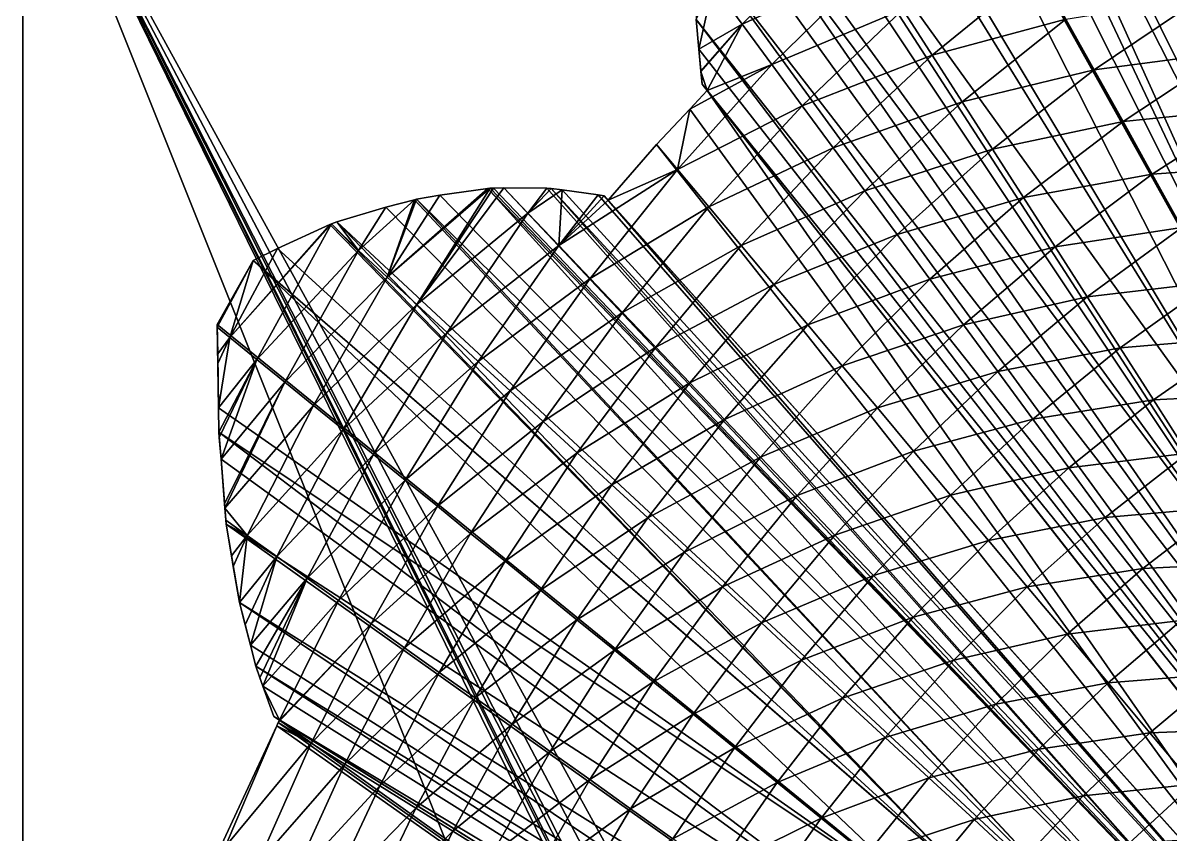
# Model space of a CAD drawing. Header units: inches. Extents: x 62 to 1153, y 3 to 780.
# Drawn here: x 1100.82 to 1114.76, y 759.55 to 769.41 of the extents above; entities that cross this region are included whole.
import ezdxf

# ---------------------------------------------------------------- set-up
doc = ezdxf.new("R2010")
doc.units = ezdxf.units.IN
doc.header["$MEASUREMENT"] = 0
doc.layers.add('ConstLine', color=6, linetype='Continuous')
doc.layers.add('ObjLayer', color=2, linetype='Continuous')

msp = doc.modelspace()

# ---------------------------------------------------------------- linework, layer by layer
at = {"layer": 'ConstLine'}
for points in [[(1116.656, 762.644, 36.5), (1110.368, 775.018, 26.151), (1109.657, 774.356, 26.315)], [(1117.118, 762.91, 36.5), (1110.4, 775.018, 26.112), (1110.368, 775.018, 26.151)], [(1117.118, 762.91, 36.5), (1110.368, 775.018, 26.151), (1116.656, 762.644, 36.5)], [(1117.118, 762.91, 36.5), (1111.039, 774.985, 25.373), (1110.4, 775.018, 26.112)], [(1117.118, 762.91, 36.5), (1111.434, 774.954, 24.932), (1111.039, 774.985, 25.373)], [(1117.118, 762.91, 36.5), (1111.668, 774.938, 24.669), (1111.434, 774.954, 24.932)], [(1118.317, 761.951, 36.5), (1111.899, 774.9, 24.384), (1111.668, 774.938, 24.669)], [(1117.118, 762.91, 36.5), (1118.317, 761.951, 36.5), (1111.668, 774.938, 24.669)], [(1118.317, 761.951, 36.5), (1112.69, 774.75, 23.445), (1111.899, 774.9, 24.384)], [(1118.317, 761.951, 36.5), (1112.714, 774.745, 23.417), (1112.69, 774.75, 23.445)], [(1118.317, 761.951, 36.5), (1112.761, 774.736, 23.363), (1112.714, 774.745, 23.417)], [(1118.317, 761.951, 36.5), (1112.811, 774.723, 23.307), (1112.761, 774.736, 23.363)], [(1112.811, 774.723, 23.307), (1119.274, 761.094, 36.5), (1113.502, 774.484, 22.476)], [(1118.317, 761.951, 36.5), (1119.274, 761.094, 36.5), (1112.811, 774.723, 23.307)], [(1113.502, 774.484, 22.476), (1119.274, 761.094, 36.5), (1113.804, 774.372, 22.124)], [(1109.657, 774.356, 26.315), (1109.59, 774.076, 26.1), (1116.656, 762.644, 36.5)], [(1113.804, 774.372, 22.124), (1120.029, 760.339, 36.5), (1113.846, 774.352, 22.071)], [(1113.804, 774.372, 22.124), (1119.274, 761.094, 36.5), (1120.029, 760.339, 36.5)], [(1113.846, 774.352, 22.071), (1120.029, 760.339, 36.5), (1114.242, 774.162, 21.557)], [(1109.59, 774.076, 26.1), (1109.294, 772.868, 25.16), (1116.656, 762.644, 36.5)], [(1114.242, 774.162, 21.557), (1120.029, 760.339, 36.5), (1114.621, 773.972, 21.084)], [(1114.621, 773.972, 21.084), (1120.615, 759.683, 36.5), (1114.801, 773.857, 20.834)], [(1114.621, 773.972, 21.084), (1120.029, 760.339, 36.5), (1120.615, 759.683, 36.5)], [(1109.294, 772.868, 25.16), (1109.246, 772.559, 24.912), (1116.887, 761.125, 36.5)], [(1109.294, 772.868, 25.16), (1116.887, 761.125, 36.5), (1116.656, 762.644, 36.5)], [(1109.246, 772.559, 24.912), (1109.133, 771.814, 24.316), (1116.887, 761.125, 36.5)], [(1120.817, 772.324), (1100.817, 722.324), (1100.817, 772.324)], [(1100.817, 722.324), (1120.817, 772.324), (1120.817, 722.324)], [(1120.817, 722.324, 4), (1100.817, 772.324, 4), (1100.817, 722.324, 4)], [(1100.817, 772.324, 4), (1120.817, 722.324, 4), (1113.931, 745.614, 4)], [(1100.817, 772.324, 4), (1113.931, 745.614, 4), (1113.79, 746.133, 4)], [(1100.817, 772.324, 4), (1113.79, 746.133, 4), (1113.731, 746.362, 4)], [(1100.817, 772.324, 4), (1113.731, 746.362, 4), (1113.673, 746.852, 4)], [(1100.817, 772.324, 4), (1113.673, 746.852, 4), (1113.641, 747.129, 4)], [(1100.817, 772.324, 4), (1113.819, 748.659, 4), (1120.817, 772.324, 4)], [(1113.819, 748.659, 4), (1100.817, 772.324, 4), (1113.672, 747.9, 4)], [(1113.672, 747.9, 4), (1100.817, 772.324, 4), (1113.641, 747.129, 4)], [(1100.817, 772.324, 4), (1100.817, 722.324), (1100.817, 722.324, 4)], [(1100.817, 722.324), (1100.817, 772.324, 4), (1100.817, 772.324)], [(1120.817, 772.324, 4), (1113.819, 748.659, 4), (1114.021, 749.252, 4)], [(1120.817, 772.324, 4), (1114.021, 749.252, 4), (1114.067, 749.392, 4)], [(1120.817, 772.324, 4), (1114.067, 749.392, 4), (1114.387, 750.076, 4)], [(1120.817, 772.324, 4), (1114.387, 750.076, 4), (1114.394, 750.091, 4)], [(1120.817, 772.324, 4), (1114.394, 750.091, 4), (1114.437, 750.166, 4)], [(1120.817, 772.324, 4), (1114.437, 750.166, 4), (1114.788, 750.749, 4)], [(1109.133, 771.814, 24.316), (1109.089, 771.541, 24.092), (1116.887, 761.125, 36.5)], [(1109.089, 771.541, 24.092), (1109.053, 771.103, 23.708), (1117.151, 759.868, 36.5)], [(1109.089, 771.541, 24.092), (1117.151, 759.868, 36.5), (1116.887, 761.125, 36.5)], [(1109.053, 771.103, 23.708), (1108.994, 770.409, 23.092), (1117.151, 759.868, 36.5)], [(1110.817, 770.652, 21.249), (1109.559, 769.393, 21.465), (1109.205, 769.874, 22.323)], [(1110.817, 770.652, 21.249), (1111.162, 770.115, 20.406), (1109.559, 769.393, 21.465)], [(1108.994, 770.409, 23.092), (1117.427, 758.837, 36.5), (1117.151, 759.868, 36.5)], [(1108.994, 770.409, 23.092), (1109, 769.448, 22.194), (1117.427, 758.837, 36.5)], [(1111.162, 770.115, 20.406), (1109.921, 768.901, 20.617), (1109.559, 769.393, 21.465)], [(1111.162, 770.115, 20.406), (1111.513, 769.568, 19.574), (1109.921, 768.901, 20.617)], [(1113.157, 770.063, 18.557), (1111.87, 769.013, 18.753), (1111.513, 769.568, 19.574)], [(1113.496, 769.454, 17.753), (1111.87, 769.013, 18.753), (1113.157, 770.063, 18.557)], [(1109.205, 769.874, 22.323), (1109.034, 769.089, 21.834), (1109, 769.448, 22.194)], [(1109.205, 769.874, 22.323), (1109.559, 769.393, 21.465), (1109.034, 769.089, 21.834)], [(1115.148, 769.719, 16.788), (1113.84, 768.836, 16.96), (1113.496, 769.454, 17.753)], [(1115.467, 769.051, 16.014), (1113.84, 768.836, 16.96), (1115.148, 769.719, 16.788)], [(1111.513, 769.568, 19.574), (1110.29, 768.4, 19.779), (1109.921, 768.901, 20.617)], [(1111.87, 769.013, 18.753), (1110.29, 768.4, 19.779), (1111.513, 769.568, 19.574)], [(1113.496, 769.454, 17.753), (1112.233, 768.447, 17.941), (1111.87, 769.013, 18.753)], [(1113.84, 768.836, 16.96), (1112.233, 768.447, 17.941), (1113.496, 769.454, 17.753)], [(1109, 769.448, 22.194), (1109.034, 769.089, 21.834), (1117.702, 758.001, 36.5)], [(1109, 769.448, 22.194), (1117.702, 758.001, 36.5), (1117.427, 758.837, 36.5)], [(1109.559, 769.393, 21.465), (1109.056, 768.821, 21.557), (1109.034, 769.089, 21.834)], [(1109.559, 769.393, 21.465), (1109.058, 768.815, 21.55), (1109.056, 768.821, 21.557)], [(1109.058, 768.815, 21.55), (1109.559, 769.393, 21.465), (1109.134, 768.584, 21.261)], [(1109.559, 769.393, 21.465), (1109.921, 768.901, 20.617), (1109.134, 768.584, 21.261)], [(1109.034, 769.089, 21.834), (1109.072, 768.663, 21.401), (1117.702, 758.001, 36.5)], [(1109.034, 769.089, 21.834), (1109.056, 768.821, 21.557), (1109.072, 768.663, 21.401)], [(1115.467, 769.051, 16.014), (1114.189, 768.207, 16.176), (1113.84, 768.836, 16.96)], [(1115.79, 768.372, 15.249), (1114.189, 768.207, 16.176), (1115.467, 769.051, 16.014)], [(1109.921, 768.901, 20.617), (1110.29, 768.4, 19.779), (1108.772, 767.627, 20.825)], [(1109.921, 768.901, 20.617), (1108.772, 767.627, 20.825), (1108.925, 768.36, 21.31)], [(1109.921, 768.901, 20.617), (1108.925, 768.36, 21.31), (1109.134, 768.584, 21.261)], [(1111.87, 769.013, 18.753), (1110.666, 767.889, 18.95), (1110.29, 768.4, 19.779)], [(1112.233, 768.447, 17.941), (1110.666, 767.889, 18.95), (1111.87, 769.013, 18.753)], [(1109.056, 768.821, 21.557), (1109.058, 768.815, 21.55), (1109.072, 768.663, 21.401)], [(1109.058, 768.815, 21.55), (1109.134, 768.584, 21.261), (1109.072, 768.663, 21.401)], [(1113.84, 768.836, 16.96), (1112.603, 767.871, 17.138), (1112.233, 768.447, 17.941)], [(1114.189, 768.207, 16.176), (1112.603, 767.871, 17.138), (1113.84, 768.836, 16.96)], [(1109.072, 768.663, 21.401), (1117.961, 757.337, 36.5), (1117.702, 758.001, 36.5)], [(1109.072, 768.663, 21.401), (1109.134, 768.584, 21.261), (1117.961, 757.337, 36.5)], [(1117.414, 756.674, 36.5), (1109.134, 768.584, 21.261), (1108.925, 768.36, 21.31)], [(1109.134, 768.584, 21.261), (1118.074, 757.194, 36.5), (1117.961, 757.337, 36.5)], [(1118.074, 757.194, 36.5), (1109.134, 768.584, 21.261), (1117.414, 756.674, 36.5)], [(1117.414, 756.674, 36.5), (1108.925, 768.36, 21.31), (1108.519, 767.929, 21.402)], [(1108.925, 768.36, 21.31), (1108.772, 767.627, 20.825), (1108.519, 767.929, 21.402)], [(1110.29, 768.4, 19.779), (1109.155, 767.17, 19.981), (1108.772, 767.627, 20.825)], [(1110.29, 768.4, 19.779), (1110.666, 767.889, 18.95), (1109.155, 767.17, 19.981)], [(1112.233, 768.447, 17.941), (1111.05, 767.368, 18.129), (1110.666, 767.889, 18.95)], [(1112.603, 767.871, 17.138), (1111.05, 767.368, 18.129), (1112.233, 768.447, 17.941)], [(1115.79, 768.372, 15.249), (1114.545, 767.568, 15.401), (1114.189, 768.207, 16.176)], [(1116.117, 767.684, 14.494), (1114.545, 767.568, 15.401), (1115.79, 768.372, 15.249)], [(1114.189, 768.207, 16.176), (1112.98, 767.285, 16.343), (1112.603, 767.871, 17.138)], [(1114.545, 767.568, 15.401), (1112.98, 767.285, 16.343), (1114.189, 768.207, 16.176)], [(1117.414, 756.674, 36.5), (1108.519, 767.929, 21.402), (1107.931, 767.252, 21.579)], [(1108.519, 767.929, 21.402), (1108.772, 767.627, 20.825), (1107.931, 767.252, 21.579)], [(1110.666, 767.889, 18.95), (1109.546, 766.704, 19.145), (1109.155, 767.17, 19.981)], [(1110.666, 767.889, 18.95), (1111.05, 767.368, 18.129), (1109.546, 766.704, 19.145)], [(1112.603, 767.871, 17.138), (1111.442, 766.836, 17.317), (1111.05, 767.368, 18.129)], [(1112.98, 767.285, 16.343), (1111.442, 766.836, 17.317), (1112.603, 767.871, 17.138)], [(1116.117, 767.684, 14.494), (1114.906, 766.919, 14.634), (1114.545, 767.568, 15.401)], [(1108.772, 767.627, 20.825), (1107.713, 766.301, 21.026), (1107.329, 766.704, 21.883)], [(1108.772, 767.627, 20.825), (1107.329, 766.704, 21.883), (1107.931, 767.252, 21.579)], [(1108.772, 767.627, 20.825), (1109.155, 767.17, 19.981), (1107.713, 766.301, 21.026)], [(1114.545, 767.568, 15.401), (1113.364, 766.688, 15.557), (1112.98, 767.285, 16.343)], [(1114.906, 766.919, 14.634), (1113.364, 766.688, 15.557), (1114.545, 767.568, 15.401)], [(1106.495, 767.397, 23.696), (1105.603, 765.986, 23.819), (1105.244, 766.317, 24.7)], [(1106.495, 767.397, 23.696), (1105.244, 766.317, 24.7), (1106.469, 767.396, 23.735)], [(1106.469, 767.396, 23.735), (1105.244, 766.317, 24.7), (1105.886, 767.314, 24.571)], [(1106.664, 767.401, 23.442), (1105.603, 765.986, 23.819), (1106.537, 767.399, 23.63)], [(1106.664, 767.401, 23.442), (1106.955, 767.096, 22.747), (1105.603, 765.986, 23.819)], [(1106.537, 767.399, 23.63), (1105.603, 765.986, 23.819), (1106.495, 767.397, 23.696)], [(1114.958, 758.028, 36.5), (1106.469, 767.396, 23.735), (1105.886, 767.314, 24.571)], [(1115.925, 757.576, 36.5), (1106.495, 767.397, 23.696), (1106.469, 767.396, 23.735)], [(1114.958, 758.028, 36.5), (1115.925, 757.576, 36.5), (1106.469, 767.396, 23.735)], [(1115.925, 757.576, 36.5), (1106.537, 767.399, 23.63), (1106.495, 767.397, 23.696)], [(1115.925, 757.576, 36.5), (1106.664, 767.401, 23.442), (1106.537, 767.399, 23.63)], [(1115.925, 757.576, 36.5), (1107.185, 767.397, 22.703), (1106.664, 767.401, 23.442)], [(1106.664, 767.401, 23.442), (1107.185, 767.397, 22.703), (1106.955, 767.096, 22.747)], [(1107.185, 767.397, 22.703), (1107.237, 767.396, 22.632), (1106.955, 767.096, 22.747)], [(1107.237, 767.396, 22.632), (1107.37, 767.377, 22.44), (1106.955, 767.096, 22.747)], [(1107.37, 767.377, 22.44), (1107.329, 766.704, 21.883), (1106.955, 767.096, 22.747)], [(1115.925, 757.576, 36.5), (1107.237, 767.396, 22.632), (1107.185, 767.397, 22.703)], [(1116.7, 757.161, 36.5), (1107.37, 767.377, 22.44), (1107.237, 767.396, 22.632)], [(1115.925, 757.576, 36.5), (1116.7, 757.161, 36.5), (1107.237, 767.396, 22.632)], [(1107.37, 767.377, 22.44), (1107.809, 767.319, 21.791), (1107.329, 766.704, 21.883)], [(1116.7, 757.161, 36.5), (1107.809, 767.319, 21.791), (1107.37, 767.377, 22.44)], [(1111.05, 767.368, 18.129), (1109.946, 766.227, 18.316), (1109.546, 766.704, 19.145)], [(1111.442, 766.836, 17.317), (1109.946, 766.227, 18.316), (1111.05, 767.368, 18.129)], [(1105.577, 767.258, 25.034), (1104.895, 766.64, 25.589), (1105.226, 767.166, 25.523)], [(1105.577, 767.258, 25.034), (1105.244, 766.317, 24.7), (1104.895, 766.64, 25.589)], [(1113.765, 758.506, 36.5), (1105.577, 767.258, 25.034), (1105.226, 767.166, 25.523)], [(1105.886, 767.314, 24.571), (1105.244, 766.317, 24.7), (1105.601, 767.265, 25.001)], [(1105.601, 767.265, 25.001), (1105.244, 766.317, 24.7), (1105.577, 767.258, 25.034)], [(1113.765, 758.506, 36.5), (1105.601, 767.265, 25.001), (1105.577, 767.258, 25.034)], [(1114.958, 758.028, 36.5), (1105.886, 767.314, 24.571), (1105.601, 767.265, 25.001)], [(1113.765, 758.506, 36.5), (1114.958, 758.028, 36.5), (1105.601, 767.265, 25.001)], [(1107.809, 767.319, 21.791), (1107.882, 767.307, 21.688), (1107.329, 766.704, 21.883)], [(1107.882, 767.307, 21.688), (1107.931, 767.252, 21.579), (1107.329, 766.704, 21.883)], [(1116.7, 757.161, 36.5), (1107.882, 767.307, 21.688), (1107.809, 767.319, 21.791)], [(1107.882, 767.307, 21.688), (1117.31, 756.79, 36.5), (1107.931, 767.252, 21.579)], [(1116.7, 757.161, 36.5), (1117.31, 756.79, 36.5), (1107.882, 767.307, 21.688)], [(1107.931, 767.252, 21.579), (1117.31, 756.79, 36.5), (1117.414, 756.674, 36.5)], [(1112.98, 767.285, 16.343), (1111.842, 766.293, 16.512), (1111.442, 766.836, 17.317)], [(1113.364, 766.688, 15.557), (1111.842, 766.293, 16.512), (1112.98, 767.285, 16.343)], [(1105.226, 767.166, 25.523), (1104.895, 766.64, 25.589), (1104.631, 766.991, 26.39)], [(1113.765, 758.506, 36.5), (1105.226, 767.166, 25.523), (1104.631, 766.991, 26.39)], [(1106.955, 767.096, 22.747), (1105.972, 765.645, 22.944), (1105.603, 765.986, 23.819)], [(1106.955, 767.096, 22.747), (1107.329, 766.704, 21.883), (1105.972, 765.645, 22.944)], [(1109.155, 767.17, 19.981), (1108.106, 765.889, 20.176), (1107.713, 766.301, 21.026)], [(1109.155, 767.17, 19.981), (1109.546, 766.704, 19.145), (1108.106, 765.889, 20.176)], [(1104.568, 766.967, 26.475), (1103.661, 765.316, 26.668), (1103.333, 765.583, 27.57)], [(1104.568, 766.967, 26.475), (1103.333, 765.583, 27.57), (1104.549, 766.959, 26.501)], [(1104.549, 766.959, 26.501), (1103.333, 765.583, 27.57), (1103.909, 766.667, 27.455)], [(1104.568, 766.967, 26.475), (1104.895, 766.64, 25.589), (1103.661, 765.316, 26.668)], [(1112.31, 758.998, 36.5), (1104.549, 766.959, 26.501), (1103.909, 766.667, 27.455)], [(1112.31, 758.998, 36.5), (1104.568, 766.967, 26.475), (1104.549, 766.959, 26.501)], [(1112.31, 758.998, 36.5), (1104.631, 766.991, 26.39), (1104.568, 766.967, 26.475)], [(1104.631, 766.991, 26.39), (1104.895, 766.64, 25.589), (1104.568, 766.967, 26.475)], [(1112.31, 758.998, 36.5), (1113.765, 758.506, 36.5), (1104.631, 766.991, 26.39)], [(1111.442, 766.836, 17.317), (1110.356, 765.739, 17.494), (1109.946, 766.227, 18.316)], [(1111.842, 766.293, 16.512), (1110.356, 765.739, 17.494), (1111.442, 766.836, 17.317)], [(1114.906, 766.919, 14.634), (1113.755, 766.079, 14.778), (1113.364, 766.688, 15.557)], [(1115.274, 766.258, 13.874), (1113.755, 766.079, 14.778), (1114.906, 766.919, 14.634)], [(1103.909, 766.667, 27.455), (1103.333, 765.583, 27.57), (1103.614, 766.52, 27.916)], [(1112.31, 758.998, 36.5), (1103.909, 766.667, 27.455), (1103.614, 766.52, 27.916)], [(1107.329, 766.704, 21.883), (1106.351, 765.294, 22.077), (1105.972, 765.645, 22.944)], [(1107.329, 766.704, 21.883), (1107.713, 766.301, 21.026), (1106.351, 765.294, 22.077)], [(1109.546, 766.704, 19.145), (1108.509, 765.466, 19.332), (1108.106, 765.889, 20.176)], [(1109.546, 766.704, 19.145), (1109.946, 766.227, 18.316), (1108.509, 765.466, 19.332)], [(1113.364, 766.688, 15.557), (1112.25, 765.738, 15.715), (1111.842, 766.293, 16.512)], [(1113.755, 766.079, 14.778), (1112.25, 765.738, 15.715), (1113.364, 766.688, 15.557)], [(1104.895, 766.64, 25.589), (1104, 765.04, 25.773), (1103.661, 765.316, 26.668)], [(1104.895, 766.64, 25.589), (1105.244, 766.317, 24.7), (1104, 765.04, 25.773)], [(1111.967, 758.589, 36.5), (1103.614, 766.52, 27.916), (1103.179, 765.741, 28.041)], [(1103.614, 766.52, 27.916), (1103.333, 765.583, 27.57), (1103.179, 765.708, 28.009)], [(1103.614, 766.52, 27.916), (1103.179, 765.708, 28.009), (1103.179, 765.741, 28.041)], [(1112.31, 758.998, 36.5), (1103.614, 766.52, 27.916), (1111.967, 758.589, 36.5)], [(1105.244, 766.317, 24.7), (1104.349, 764.757, 24.885), (1104, 765.04, 25.773)], [(1105.244, 766.317, 24.7), (1105.603, 765.986, 23.819), (1104.349, 764.757, 24.885)], [(1107.713, 766.301, 21.026), (1106.741, 764.935, 21.215), (1106.351, 765.294, 22.077)], [(1107.713, 766.301, 21.026), (1108.106, 765.889, 20.176), (1106.741, 764.935, 21.215)], [(1111.842, 766.293, 16.512), (1110.775, 765.239, 16.678), (1110.356, 765.739, 17.494)], [(1112.25, 765.738, 15.715), (1110.775, 765.239, 16.678), (1111.842, 766.293, 16.512)], [(1115.274, 766.258, 13.874), (1114.154, 765.459, 14.007), (1113.755, 766.079, 14.778)], [(1115.648, 765.586, 13.122), (1114.154, 765.459, 14.007), (1115.274, 766.258, 13.874)], [(1109.946, 766.227, 18.316), (1108.922, 765.033, 18.495), (1108.509, 765.466, 19.332)], [(1109.946, 766.227, 18.316), (1110.356, 765.739, 17.494), (1108.922, 765.033, 18.495)], [(1105.603, 765.986, 23.819), (1104.709, 764.465, 24.004), (1104.349, 764.757, 24.885)], [(1105.603, 765.986, 23.819), (1105.972, 765.645, 22.944), (1104.709, 764.465, 24.004)], [(1113.755, 766.079, 14.778), (1112.667, 765.172, 14.924), (1112.25, 765.738, 15.715)], [(1114.154, 765.459, 14.007), (1112.667, 765.172, 14.924), (1113.755, 766.079, 14.778)], [(1108.106, 765.889, 20.176), (1107.142, 764.565, 20.36), (1106.741, 764.935, 21.215)], [(1108.106, 765.889, 20.176), (1108.509, 765.466, 19.332), (1107.142, 764.565, 20.36)], [(1103.179, 765.741, 28.041), (1103.195, 764.728, 27.108), (1111.967, 758.589, 36.5)], [(1103.179, 765.741, 28.041), (1103.184, 765.386, 27.713), (1103.195, 764.728, 27.108)], [(1103.179, 765.741, 28.041), (1103.179, 765.708, 28.009), (1103.184, 765.386, 27.713)], [(1103.179, 765.708, 28.009), (1103.333, 765.583, 27.57), (1103.184, 765.386, 27.713)], [(1110.356, 765.739, 17.494), (1109.346, 764.588, 17.664), (1108.922, 765.033, 18.495)], [(1110.356, 765.739, 17.494), (1110.775, 765.239, 16.678), (1109.346, 764.588, 17.664)], [(1112.25, 765.738, 15.715), (1111.204, 764.728, 15.869), (1110.775, 765.239, 16.678)], [(1112.667, 765.172, 14.924), (1111.204, 764.728, 15.869), (1112.25, 765.738, 15.715)], [(1103.333, 765.583, 27.57), (1103.195, 764.728, 27.108), (1103.184, 765.267, 27.6)], [(1103.333, 765.583, 27.57), (1103.184, 765.267, 27.6), (1103.184, 765.386, 27.713)], [(1103.333, 765.583, 27.57), (1103.661, 765.316, 26.668), (1103.195, 764.728, 27.108)], [(1105.972, 765.645, 22.944), (1105.079, 764.164, 23.128), (1104.709, 764.465, 24.004)], [(1105.972, 765.645, 22.944), (1106.351, 765.294, 22.077), (1105.079, 764.164, 23.128)], [(1115.648, 765.586, 13.122), (1114.561, 764.826, 13.242), (1114.154, 765.459, 14.007)], [(1116.029, 764.901, 12.377), (1114.561, 764.826, 13.242), (1115.648, 765.586, 13.122)], [(1108.509, 765.466, 19.332), (1107.553, 764.184, 19.509), (1107.142, 764.565, 20.36)], [(1108.509, 765.466, 19.332), (1108.922, 765.033, 18.495), (1107.553, 764.184, 19.509)], [(1114.154, 765.459, 14.007), (1113.093, 764.593, 14.139), (1112.667, 765.172, 14.924)], [(1114.561, 764.826, 13.242), (1113.093, 764.593, 14.139), (1114.154, 765.459, 14.007)], [(1103.184, 765.386, 27.713), (1103.184, 765.267, 27.6), (1103.195, 764.728, 27.108)], [(1103.661, 765.316, 26.668), (1103.197, 764.434, 26.833), (1103.195, 764.728, 27.108)], [(1103.661, 765.316, 26.668), (1103.202, 764.368, 26.763), (1103.197, 764.434, 26.833)], [(1103.661, 765.316, 26.668), (1103.225, 764.105, 26.494), (1103.202, 764.368, 26.763)], [(1103.661, 765.316, 26.668), (1104, 765.04, 25.773), (1103.225, 764.105, 26.494)], [(1106.351, 765.294, 22.077), (1105.461, 763.853, 22.257), (1105.079, 764.164, 23.128)], [(1106.351, 765.294, 22.077), (1106.741, 764.935, 21.215), (1105.461, 763.853, 22.257)], [(1110.775, 765.239, 16.678), (1109.781, 764.132, 16.838), (1109.346, 764.588, 17.664)], [(1111.204, 764.728, 15.869), (1109.781, 764.132, 16.838), (1110.775, 765.239, 16.678)], [(1112.667, 765.172, 14.924), (1111.643, 764.205, 15.066), (1111.204, 764.728, 15.869)], [(1113.093, 764.593, 14.139), (1111.643, 764.205, 15.066), (1112.667, 765.172, 14.924)], [(1104, 765.04, 25.773), (1103.265, 763.564, 25.927), (1103.225, 764.105, 26.494)], [(1104, 765.04, 25.773), (1103.271, 763.511, 25.873), (1103.265, 763.564, 25.927)], [(1104, 765.04, 25.773), (1104.349, 764.757, 24.885), (1103.271, 763.511, 25.873)], [(1108.922, 765.033, 18.495), (1107.976, 763.794, 18.664), (1107.553, 764.184, 19.509)], [(1108.922, 765.033, 18.495), (1109.346, 764.588, 17.664), (1107.976, 763.794, 18.664)], [(1106.741, 764.935, 21.215), (1105.854, 763.534, 21.391), (1105.461, 763.853, 22.257)], [(1106.741, 764.935, 21.215), (1107.142, 764.565, 20.36), (1105.854, 763.534, 21.391)], [(1116.029, 764.901, 12.377), (1114.975, 764.18, 12.483), (1114.561, 764.826, 13.242)], [(1103.195, 764.728, 27.108), (1103.197, 764.434, 26.833), (1111.967, 758.589, 36.5)], [(1104.349, 764.757, 24.885), (1103.543, 763.178, 25.054), (1103.271, 763.511, 25.873)], [(1104.349, 764.757, 24.885), (1104.709, 764.465, 24.004), (1103.543, 763.178, 25.054)], [(1111.204, 764.728, 15.869), (1110.227, 763.664, 16.018), (1109.781, 764.132, 16.838)], [(1111.643, 764.205, 15.066), (1110.227, 763.664, 16.018), (1111.204, 764.728, 15.869)], [(1114.561, 764.826, 13.242), (1113.529, 764.002, 13.361), (1113.093, 764.593, 14.139)], [(1114.975, 764.18, 12.483), (1113.529, 764.002, 13.361), (1114.561, 764.826, 13.242)], [(1109.346, 764.588, 17.664), (1108.412, 763.392, 17.824), (1107.976, 763.794, 18.664)], [(1109.346, 764.588, 17.664), (1109.781, 764.132, 16.838), (1108.412, 763.392, 17.824)], [(1113.093, 764.593, 14.139), (1112.093, 763.669, 14.269), (1111.643, 764.205, 15.066)], [(1113.529, 764.002, 13.361), (1112.093, 763.669, 14.269), (1113.093, 764.593, 14.139)], [(1103.197, 764.434, 26.833), (1112.704, 757.241, 36.5), (1111.967, 758.589, 36.5)], [(1103.197, 764.434, 26.833), (1103.225, 764.105, 26.494), (1112.704, 757.241, 36.5)], [(1103.197, 764.434, 26.833), (1103.202, 764.368, 26.763), (1103.225, 764.105, 26.494)], [(1104.709, 764.465, 24.004), (1103.902, 762.923, 24.172), (1103.543, 763.178, 25.054)], [(1104.709, 764.465, 24.004), (1105.079, 764.164, 23.128), (1103.902, 762.923, 24.172)], [(1107.142, 764.565, 20.36), (1106.259, 763.205, 20.53), (1105.854, 763.534, 21.391)], [(1107.142, 764.565, 20.36), (1107.553, 764.184, 19.509), (1106.259, 763.205, 20.53)], [(1105.079, 764.164, 23.128), (1104.272, 762.659, 23.294), (1103.902, 762.923, 24.172)], [(1105.079, 764.164, 23.128), (1105.461, 763.853, 22.257), (1104.272, 762.659, 23.294)], [(1107.553, 764.184, 19.509), (1106.677, 762.865, 19.673), (1106.259, 763.205, 20.53)], [(1107.553, 764.184, 19.509), (1107.976, 763.794, 18.664), (1106.677, 762.865, 19.673)], [(1111.643, 764.205, 15.066), (1110.685, 763.184, 15.202), (1110.227, 763.664, 16.018)], [(1112.093, 763.669, 14.269), (1110.685, 763.184, 15.202), (1111.643, 764.205, 15.066)], [(1114.975, 764.18, 12.483), (1113.974, 763.397, 12.588), (1113.529, 764.002, 13.361)], [(1115.399, 763.521, 11.729), (1113.974, 763.397, 12.588), (1114.975, 764.18, 12.483)], [(1103.225, 764.105, 26.494), (1103.287, 763.315, 25.673), (1112.704, 757.241, 36.5)], [(1103.225, 764.105, 26.494), (1103.283, 763.363, 25.721), (1103.287, 763.315, 25.673)], [(1103.225, 764.105, 26.494), (1103.271, 763.511, 25.873), (1103.283, 763.363, 25.721)], [(1103.225, 764.105, 26.494), (1103.265, 763.564, 25.927), (1103.271, 763.511, 25.873)], [(1109.781, 764.132, 16.838), (1108.859, 762.978, 16.988), (1108.412, 763.392, 17.824)], [(1109.781, 764.132, 16.838), (1110.227, 763.664, 16.018), (1108.859, 762.978, 16.988)], [(1113.529, 764.002, 13.361), (1112.554, 763.119, 13.477), (1112.093, 763.669, 14.269)], [(1113.974, 763.397, 12.588), (1112.554, 763.119, 13.477), (1113.529, 764.002, 13.361)], [(1105.461, 763.853, 22.257), (1104.654, 762.387, 22.421), (1104.272, 762.659, 23.294)], [(1105.461, 763.853, 22.257), (1105.854, 763.534, 21.391), (1104.654, 762.387, 22.421)], [(1107.976, 763.794, 18.664), (1107.107, 762.516, 18.82), (1106.677, 762.865, 19.673)], [(1107.976, 763.794, 18.664), (1108.412, 763.392, 17.824), (1107.107, 762.516, 18.82)], [(1110.227, 763.664, 16.018), (1109.319, 762.553, 16.156), (1108.859, 762.978, 16.988)], [(1110.227, 763.664, 16.018), (1110.685, 763.184, 15.202), (1109.319, 762.553, 16.156)], [(1112.093, 763.669, 14.269), (1111.155, 762.691, 14.392), (1110.685, 763.184, 15.202)], [(1112.554, 763.119, 13.477), (1111.155, 762.691, 14.392), (1112.093, 763.669, 14.269)], [(1103.271, 763.511, 25.873), (1103.543, 763.178, 25.054), (1103.283, 763.363, 25.721)], [(1105.854, 763.534, 21.391), (1105.049, 762.106, 21.551), (1104.654, 762.387, 22.421)], [(1105.854, 763.534, 21.391), (1106.259, 763.205, 20.53), (1105.049, 762.106, 21.551)], [(1115.399, 763.521, 11.729), (1114.43, 762.778, 11.82), (1113.974, 763.397, 12.588)], [(1115.832, 762.848, 10.981), (1114.43, 762.778, 11.82), (1115.399, 763.521, 11.729)], [(1103.283, 763.363, 25.721), (1103.543, 763.178, 25.054), (1103.287, 763.315, 25.673)], [(1108.412, 763.392, 17.824), (1107.551, 762.156, 17.971), (1107.107, 762.516, 18.82)], [(1108.412, 763.392, 17.824), (1108.859, 762.978, 16.988), (1107.551, 762.156, 17.971)], [(1113.974, 763.397, 12.588), (1113.026, 762.556, 12.689), (1112.554, 763.119, 13.477)], [(1114.43, 762.778, 11.82), (1113.026, 762.556, 12.689), (1113.974, 763.397, 12.588)], [(1103.287, 763.315, 25.673), (1113.382, 756.15, 36.5), (1112.704, 757.241, 36.5)], [(1103.287, 763.315, 25.673), (1103.543, 763.178, 25.054), (1103.353, 762.931, 25.239)], [(1103.287, 763.315, 25.673), (1103.451, 762.365, 24.603), (1113.382, 756.15, 36.5)], [(1103.287, 763.315, 25.673), (1103.353, 762.931, 25.239), (1103.451, 762.365, 24.603)], [(1103.543, 763.178, 25.054), (1103.373, 762.802, 25.09), (1103.353, 762.931, 25.239)], [(1103.543, 763.178, 25.054), (1103.451, 762.365, 24.603), (1103.373, 762.802, 25.09)], [(1103.543, 763.178, 25.054), (1103.902, 762.923, 24.172), (1103.451, 762.365, 24.603)], [(1106.259, 763.205, 20.53), (1105.456, 761.815, 20.684), (1105.049, 762.106, 21.551)], [(1106.259, 763.205, 20.53), (1106.677, 762.865, 19.673), (1105.456, 761.815, 20.684)], [(1110.685, 763.184, 15.202), (1109.793, 762.116, 15.329), (1109.319, 762.553, 16.156)], [(1111.155, 762.691, 14.392), (1109.793, 762.116, 15.329), (1110.685, 763.184, 15.202)], [(1112.554, 763.119, 13.477), (1111.638, 762.185, 13.586), (1111.155, 762.691, 14.392)], [(1113.026, 762.556, 12.689), (1111.638, 762.185, 13.586), (1112.554, 763.119, 13.477)], [(1103.353, 762.931, 25.239), (1103.373, 762.802, 25.09), (1103.451, 762.365, 24.603)], [(1103.902, 762.923, 24.172), (1103.517, 762.095, 24.252), (1103.451, 762.365, 24.603)], [(1103.902, 762.923, 24.172), (1103.584, 761.845, 23.941), (1103.517, 762.095, 24.252)], [(1103.902, 762.923, 24.172), (1104.272, 762.659, 23.294), (1103.584, 761.845, 23.941)], [(1108.859, 762.978, 16.988), (1108.008, 761.784, 17.125), (1107.551, 762.156, 17.971)], [(1108.859, 762.978, 16.988), (1109.319, 762.553, 16.156), (1108.008, 761.784, 17.125)], [(1106.677, 762.865, 19.673), (1105.878, 761.515, 19.821), (1105.456, 761.815, 20.684)], [(1106.677, 762.865, 19.673), (1107.107, 762.516, 18.82), (1105.878, 761.515, 19.821)], [(1114.43, 762.778, 11.82), (1113.511, 761.979, 11.907), (1113.026, 762.556, 12.689)], [(1114.896, 762.145, 11.057), (1113.511, 761.979, 11.907), (1114.43, 762.778, 11.82)], [(1115.832, 762.848, 10.981), (1114.896, 762.145, 11.057), (1114.43, 762.778, 11.82)], [(1104.272, 762.659, 23.294), (1103.648, 761.591, 23.616), (1103.584, 761.845, 23.941)], [(1104.272, 762.659, 23.294), (1103.696, 761.451, 23.412), (1103.648, 761.591, 23.616)], [(1104.272, 762.659, 23.294), (1103.734, 761.348, 23.269), (1103.696, 761.451, 23.412)], [(1104.272, 762.659, 23.294), (1104.654, 762.387, 22.421), (1103.734, 761.348, 23.269)], [(1111.155, 762.691, 14.392), (1110.28, 761.666, 14.505), (1109.793, 762.116, 15.329)], [(1111.638, 762.185, 13.586), (1110.28, 761.666, 14.505), (1111.155, 762.691, 14.392)], [(1107.107, 762.516, 18.82), (1106.313, 761.206, 18.96), (1105.878, 761.515, 19.821)], [(1107.107, 762.516, 18.82), (1107.551, 762.156, 17.971), (1106.313, 761.206, 18.96)], [(1109.319, 762.553, 16.156), (1108.479, 761.401, 16.282), (1108.008, 761.784, 17.125)], [(1109.319, 762.553, 16.156), (1109.793, 762.116, 15.329), (1108.479, 761.401, 16.282)], [(1113.026, 762.556, 12.689), (1112.134, 761.665, 12.784), (1111.638, 762.185, 13.586)], [(1113.511, 761.979, 11.907), (1112.134, 761.665, 12.784), (1113.026, 762.556, 12.689)], [(1103.451, 762.365, 24.603), (1113.995, 755.275, 36.5), (1113.382, 756.15, 36.5)], [(1103.451, 762.365, 24.603), (1103.584, 761.845, 23.941), (1113.995, 755.275, 36.5)], [(1103.451, 762.365, 24.603), (1103.517, 762.095, 24.252), (1103.584, 761.845, 23.941)], [(1104.654, 762.387, 22.421), (1103.934, 760.935, 22.582), (1103.734, 761.348, 23.269)], [(1104.654, 762.387, 22.421), (1105.049, 762.106, 21.551), (1103.934, 760.935, 22.582)], [(1105.049, 762.106, 21.551), (1104.321, 760.655, 21.692), (1103.918, 760.905, 22.586)], [(1105.049, 762.106, 21.551), (1103.918, 760.905, 22.586), (1103.934, 760.935, 22.582)], [(1105.049, 762.106, 21.551), (1105.456, 761.815, 20.684), (1104.321, 760.655, 21.692)], [(1107.551, 762.156, 17.971), (1106.762, 760.885, 18.102), (1106.313, 761.206, 18.96)], [(1107.551, 762.156, 17.971), (1108.008, 761.784, 17.125), (1106.762, 760.885, 18.102)], [(1109.793, 762.116, 15.329), (1108.965, 761.006, 15.443), (1108.479, 761.401, 16.282)], [(1109.793, 762.116, 15.329), (1110.28, 761.666, 14.505), (1108.965, 761.006, 15.443)], [(1111.638, 762.185, 13.586), (1110.781, 761.203, 13.685), (1110.28, 761.666, 14.505)], [(1112.134, 761.665, 12.784), (1110.781, 761.203, 13.685), (1111.638, 762.185, 13.586)], [(1114.896, 762.145, 11.057), (1114.007, 761.388, 11.129), (1113.511, 761.979, 11.907)], [(1115.373, 761.496, 10.299), (1114.007, 761.388, 11.129), (1114.896, 762.145, 11.057)], [(1113.511, 761.979, 11.907), (1112.644, 761.13, 11.986), (1112.134, 761.665, 12.784)], [(1114.007, 761.388, 11.129), (1112.644, 761.13, 11.986), (1113.511, 761.979, 11.907)], [(1103.584, 761.845, 23.941), (1103.648, 761.591, 23.616), (1113.995, 755.275, 36.5)], [(1105.456, 761.815, 20.684), (1104.73, 760.401, 20.82), (1104.321, 760.655, 21.692)], [(1105.456, 761.815, 20.684), (1105.878, 761.515, 19.821), (1104.73, 760.401, 20.82)], [(1108.008, 761.784, 17.125), (1107.227, 760.555, 17.246), (1106.762, 760.885, 18.102)], [(1108.008, 761.784, 17.125), (1108.479, 761.401, 16.282), (1107.227, 760.555, 17.246)], [(1110.28, 761.666, 14.505), (1109.467, 760.599, 14.606), (1108.965, 761.006, 15.443)], [(1110.28, 761.666, 14.505), (1110.781, 761.203, 13.685), (1109.467, 760.599, 14.606)], [(1112.134, 761.665, 12.784), (1111.298, 760.726, 12.869), (1110.781, 761.203, 13.685)], [(1112.644, 761.13, 11.986), (1111.298, 760.726, 12.869), (1112.134, 761.665, 12.784)], [(1103.648, 761.591, 23.616), (1114.538, 754.584, 36.5), (1113.995, 755.275, 36.5)], [(1103.648, 761.591, 23.616), (1103.734, 761.348, 23.269), (1114.538, 754.584, 36.5)], [(1103.648, 761.591, 23.616), (1103.696, 761.451, 23.412), (1103.734, 761.348, 23.269)], [(1105.878, 761.515, 19.821), (1105.153, 760.139, 19.95), (1104.73, 760.401, 20.82)], [(1105.878, 761.515, 19.821), (1106.313, 761.206, 18.96), (1105.153, 760.139, 19.95)], [(1108.479, 761.401, 16.282), (1107.707, 760.213, 16.392), (1107.227, 760.555, 17.246)], [(1108.479, 761.401, 16.282), (1108.965, 761.006, 15.443), (1107.707, 760.213, 16.392)], [(1114.007, 761.388, 11.129), (1113.167, 760.581, 11.193), (1112.644, 761.13, 11.986)], [(1114.517, 760.78, 10.355), (1113.167, 760.581, 11.193), (1114.007, 761.388, 11.129)], [(1115.373, 761.496, 10.299), (1114.517, 760.78, 10.355), (1114.007, 761.388, 11.129)], [(1115.862, 760.832, 9.545), (1114.517, 760.78, 10.355), (1115.373, 761.496, 10.299)], [(1103.734, 761.348, 23.269), (1103.866, 760.978, 22.739), (1114.538, 754.584, 36.5)], [(1103.734, 761.348, 23.269), (1103.934, 760.935, 22.582), (1103.866, 760.978, 22.739)], [(1106.313, 761.206, 18.96), (1105.591, 759.867, 19.082), (1105.153, 760.139, 19.95)], [(1106.313, 761.206, 18.96), (1106.762, 760.885, 18.102), (1105.591, 759.867, 19.082)], [(1110.781, 761.203, 13.685), (1109.984, 760.178, 13.772), (1109.467, 760.599, 14.606)], [(1111.298, 760.726, 12.869), (1109.984, 760.178, 13.772), (1110.781, 761.203, 13.685)], [(1112.644, 761.13, 11.986), (1111.83, 760.235, 12.056), (1111.298, 760.726, 12.869)], [(1113.167, 760.581, 11.193), (1111.83, 760.235, 12.056), (1112.644, 761.13, 11.986)], [(1115.009, 754.049, 36.5), (1103.866, 760.978, 22.739), (1103.934, 760.935, 22.582)], [(1103.866, 760.978, 22.739), (1115.009, 754.049, 36.5), (1114.538, 754.584, 36.5)], [(1108.965, 761.006, 15.443), (1108.203, 759.859, 15.541), (1107.707, 760.213, 16.392)], [(1108.965, 761.006, 15.443), (1109.467, 760.599, 14.606), (1108.203, 759.859, 15.541)], [(1114.722, 753.238, 36.5), (1103.901, 760.867, 22.591), (1103.232, 759.419, 22.795)], [(1103.901, 760.867, 22.591), (1103.276, 759.395, 22.692), (1103.232, 759.419, 22.795)], [(1103.901, 760.867, 22.591), (1104.321, 760.655, 21.692), (1103.276, 759.395, 22.692)], [(1114.722, 753.238, 36.5), (1103.918, 760.905, 22.586), (1103.901, 760.867, 22.591)], [(1103.918, 760.905, 22.586), (1104.321, 760.655, 21.692), (1103.901, 760.867, 22.591)], [(1114.722, 753.238, 36.5), (1103.934, 760.935, 22.582), (1103.918, 760.905, 22.586)], [(1115.009, 754.049, 36.5), (1103.934, 760.935, 22.582), (1115.164, 753.953, 36.5)], [(1115.164, 753.953, 36.5), (1103.934, 760.935, 22.582), (1114.722, 753.238, 36.5)], [(1106.762, 760.885, 18.102), (1106.044, 759.586, 18.215), (1105.591, 759.867, 19.082)], [(1106.762, 760.885, 18.102), (1107.227, 760.555, 17.246), (1106.044, 759.586, 18.215)], [(1115.862, 760.832, 9.545), (1115.04, 760.157, 9.585), (1114.517, 760.78, 10.355)], [(1111.298, 760.726, 12.869), (1110.518, 759.745, 12.942), (1109.984, 760.178, 13.772)], [(1111.83, 760.235, 12.056), (1110.518, 759.745, 12.942), (1111.298, 760.726, 12.869)], [(1114.517, 760.78, 10.355), (1113.706, 760.016, 10.404), (1113.167, 760.581, 11.193)], [(1115.04, 760.157, 9.585), (1113.706, 760.016, 10.404), (1114.517, 760.78, 10.355)], [(1104.321, 760.655, 21.692), (1103.669, 759.184, 21.813), (1103.276, 759.395, 22.692)], [(1104.321, 760.655, 21.692), (1104.73, 760.401, 20.82), (1103.669, 759.184, 21.813)], [(1107.227, 760.555, 17.246), (1106.514, 759.294, 17.349), (1106.044, 759.586, 18.215)], [(1107.227, 760.555, 17.246), (1107.707, 760.213, 16.392), (1106.514, 759.294, 17.349)], [(1109.467, 760.599, 14.606), (1108.716, 759.494, 14.692), (1108.203, 759.859, 15.541)], [(1109.467, 760.599, 14.606), (1109.984, 760.178, 13.772), (1108.716, 759.494, 14.692)], [(1113.167, 760.581, 11.193), (1112.378, 759.728, 11.248), (1111.83, 760.235, 12.056)], [(1113.706, 760.016, 10.404), (1112.378, 759.728, 11.248), (1113.167, 760.581, 11.193)], [(1104.73, 760.401, 20.82), (1104.077, 758.966, 20.936), (1103.669, 759.184, 21.813)], [(1104.73, 760.401, 20.82), (1105.153, 760.139, 19.95), (1104.077, 758.966, 20.936)], [(1105.153, 760.139, 19.95), (1104.5, 758.739, 20.06), (1104.077, 758.966, 20.936)], [(1105.153, 760.139, 19.95), (1105.591, 759.867, 19.082), (1104.5, 758.739, 20.06)], [(1107.707, 760.213, 16.392), (1107.001, 758.992, 16.485), (1106.514, 759.294, 17.349)], [(1107.707, 760.213, 16.392), (1108.203, 759.859, 15.541), (1107.001, 758.992, 16.485)], [(1109.984, 760.178, 13.772), (1109.247, 759.116, 13.845), (1108.716, 759.494, 14.692)], [(1109.984, 760.178, 13.772), (1110.518, 759.745, 12.942), (1109.247, 759.116, 13.845)], [(1111.83, 760.235, 12.056), (1111.07, 759.297, 12.114), (1110.518, 759.745, 12.942)], [(1112.378, 759.728, 11.248), (1111.07, 759.297, 12.114), (1111.83, 760.235, 12.056)], [(1115.04, 760.157, 9.585), (1114.26, 759.435, 9.618), (1113.706, 760.016, 10.404)], [(1115.576, 759.517, 8.819), (1114.26, 759.435, 9.618), (1115.04, 760.157, 9.585)], [(1113.706, 760.016, 10.404), (1112.942, 759.207, 10.442), (1112.378, 759.728, 11.248)], [(1114.26, 759.435, 9.618), (1112.942, 759.207, 10.442), (1113.706, 760.016, 10.404)], [(1105.591, 759.867, 19.082), (1104.94, 758.504, 19.184), (1104.5, 758.739, 20.06)], [(1105.591, 759.867, 19.082), (1106.044, 759.586, 18.215), (1104.94, 758.504, 19.184)], [(1108.203, 759.859, 15.541), (1107.505, 758.679, 15.622), (1107.001, 758.992, 16.485)], [(1108.203, 759.859, 15.541), (1108.716, 759.494, 14.692), (1107.505, 758.679, 15.622)], [(1110.518, 759.745, 12.942), (1109.796, 758.725, 13), (1109.247, 759.116, 13.845)], [(1111.07, 759.297, 12.114), (1109.796, 758.725, 13), (1110.518, 759.745, 12.942)], [(1112.378, 759.728, 11.248), (1111.639, 758.834, 11.29), (1111.07, 759.297, 12.114)], [(1112.942, 759.207, 10.442), (1111.639, 758.834, 11.29), (1112.378, 759.728, 11.248)], [(1106.044, 759.586, 18.215), (1105.396, 758.259, 18.308), (1104.94, 758.504, 19.184)], [(1106.044, 759.586, 18.215), (1106.514, 759.294, 17.349), (1105.396, 758.259, 18.308)]]:
    msp.add_3dface(points, dxfattribs=at)
at = {"layer": 'ObjLayer'}
for p, q in [((1110.368, 775.018, 26.151), (1117.118, 762.91, 36.5)), ((1116.656, 762.644, 36.5), (1109.657, 774.356, 26.315)), ((1100.817, 722.324), (1100.817, 772.324)), ((1100.817, 722.324, 4), (1100.817, 772.324, 4)), ((1109, 769.448, 22.194), (1109.034, 769.089, 21.834)), ((1109.034, 769.089, 21.834), (1109.056, 768.821, 21.557)), ((1109.056, 768.821, 21.557), (1109.072, 768.663, 21.401)), ((1109.072, 768.663, 21.401), (1109.134, 768.584, 21.261)), ((1109.134, 768.584, 21.261), (1108.925, 768.36, 21.31)), ((1109.134, 768.584, 21.261), (1118.074, 757.194, 36.5)), ((1108.925, 768.36, 21.31), (1108.519, 767.929, 21.402)), ((1108.519, 767.929, 21.402), (1107.931, 767.252, 21.579)), ((1106.469, 767.396, 23.735), (1105.886, 767.314, 24.571)), ((1106.495, 767.397, 23.696), (1106.469, 767.396, 23.735)), ((1106.537, 767.399, 23.63), (1106.495, 767.397, 23.696)), ((1106.664, 767.401, 23.442), (1106.537, 767.399, 23.63)), ((1107.185, 767.397, 22.703), (1106.664, 767.401, 23.442)), ((1107.237, 767.396, 22.632), (1107.185, 767.397, 22.703)), ((1107.37, 767.377, 22.44), (1107.237, 767.396, 22.632)), ((1107.809, 767.319, 21.791), (1107.37, 767.377, 22.44)), ((1105.577, 767.258, 25.034), (1105.226, 767.166, 25.523)), ((1105.601, 767.265, 25.001), (1105.577, 767.258, 25.034)), ((1105.886, 767.314, 24.571), (1105.601, 767.265, 25.001)), ((1107.882, 767.307, 21.688), (1107.809, 767.319, 21.791)), ((1107.931, 767.252, 21.579), (1107.882, 767.307, 21.688)), ((1117.414, 756.674, 36.5), (1107.931, 767.252, 21.579)), ((1105.226, 767.166, 25.523), (1104.631, 766.991, 26.39)), ((1104.549, 766.959, 26.501), (1103.909, 766.667, 27.455)), ((1104.568, 766.967, 26.475), (1104.549, 766.959, 26.501)), ((1104.631, 766.991, 26.39), (1104.568, 766.967, 26.475)), ((1103.909, 766.667, 27.455), (1103.614, 766.52, 27.916)), ((1103.614, 766.52, 27.916), (1103.179, 765.741, 28.041)), ((1103.614, 766.52, 27.916), (1112.31, 758.998, 36.5)), ((1103.179, 765.741, 28.041), (1103.179, 765.708, 28.009)), ((1111.967, 758.589, 36.5), (1103.179, 765.741, 28.041)), ((1103.179, 765.708, 28.009), (1103.184, 765.386, 27.713)), ((1103.184, 765.386, 27.713), (1103.184, 765.267, 27.6)), ((1103.184, 765.267, 27.6), (1103.195, 764.728, 27.108)), ((1103.195, 764.728, 27.108), (1103.197, 764.434, 26.833)), ((1103.197, 764.434, 26.833), (1103.202, 764.368, 26.763)), ((1103.202, 764.368, 26.763), (1103.225, 764.105, 26.494)), ((1103.225, 764.105, 26.494), (1103.265, 763.564, 25.927)), ((1103.265, 763.564, 25.927), (1103.271, 763.511, 25.873)), ((1103.271, 763.511, 25.873), (1103.283, 763.363, 25.721)), ((1103.283, 763.363, 25.721), (1103.287, 763.315, 25.673)), ((1103.287, 763.315, 25.673), (1103.353, 762.931, 25.239)), ((1103.353, 762.931, 25.239), (1103.373, 762.802, 25.09)), ((1103.373, 762.802, 25.09), (1103.451, 762.365, 24.603)), ((1103.451, 762.365, 24.603), (1103.517, 762.095, 24.252)), ((1103.517, 762.095, 24.252), (1103.584, 761.845, 23.941)), ((1103.584, 761.845, 23.941), (1103.648, 761.591, 23.616)), ((1103.648, 761.591, 23.616), (1103.696, 761.451, 23.412)), ((1103.696, 761.451, 23.412), (1103.734, 761.348, 23.269)), ((1103.734, 761.348, 23.269), (1103.866, 760.978, 22.739)), ((1103.866, 760.978, 22.739), (1103.934, 760.935, 22.582)), ((1103.901, 760.867, 22.591), (1103.232, 759.419, 22.795)), ((1103.918, 760.905, 22.586), (1103.901, 760.867, 22.591)), ((1103.934, 760.935, 22.582), (1103.918, 760.905, 22.586)), ((1115.164, 753.953, 36.5), (1103.934, 760.935, 22.582))]:
    msp.add_line(p, q, dxfattribs=at)

doc.saveas('drawing.dxf')
